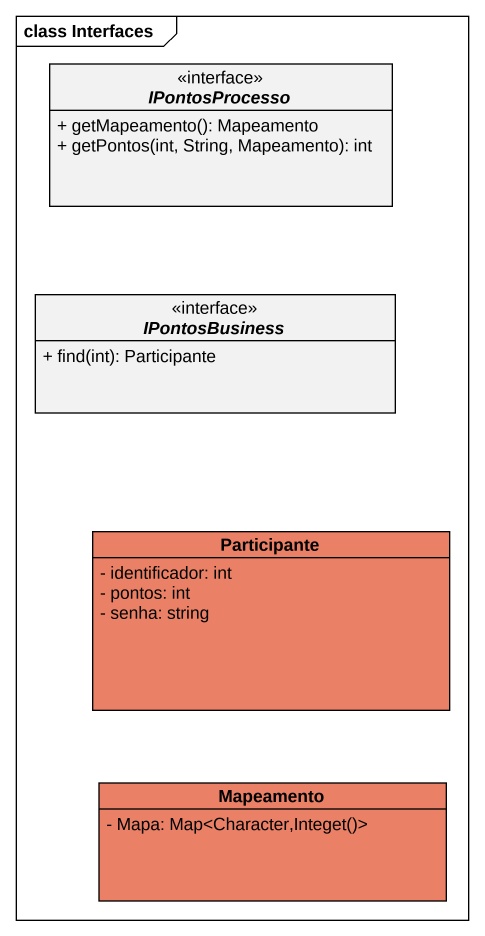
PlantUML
@startuml
mainframe class Interfaces
hide circle
hide empty members
skinparam classAttributeIconSize 0
interface IPontosProcesso <<interface>> {
  + getMapeamento(): Mapeamento
  + getPontos(int, String, Mapeamento): int
}
interface IPontosBusiness <<interface>> {
  + find(int): Participante
}
class Participante #EA8066 {
  - identificador: int
  - pontos: int
  - senha: string
}
class Mapeamento #EA8066 {
  {field} - Mapa: Map<Character,Integet()>
}
@enduml
